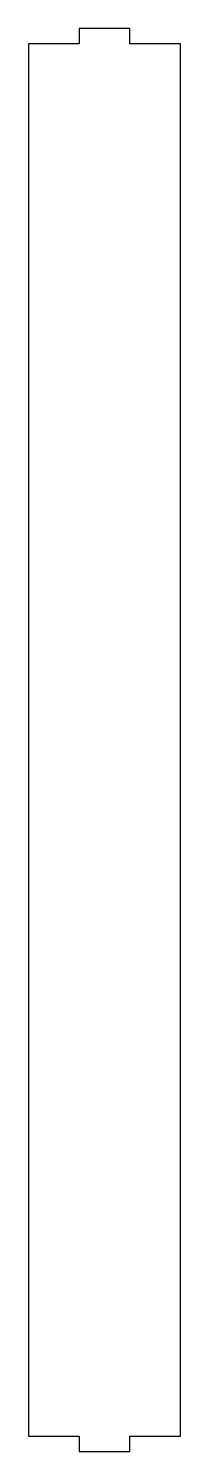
# Model space of a CAD drawing. Header units: millimetres. Extents: x 0 to 30, y 0 to 280.
import ezdxf

# ---------------------------------------------------------------- set-up
doc = ezdxf.new("R2010")
doc.units = ezdxf.units.MM
doc.layers.add('CUT', color=1, linetype='CONTINUOUS')

msp = doc.modelspace()

# ---------------------------------------------------------------- linework, layer by layer
at = {"layer": 'CUT', "color": 1}
msp.add_lwpolyline([(0, 3), (10, 3), (10, 0), (20, 0), (20, 3), (30, 3), (30, 277), (20, 277), (20, 280), (10, 280), (10, 277), (0, 277)], close=True, dxfattribs=at)

doc.saveas('drawing.dxf')
